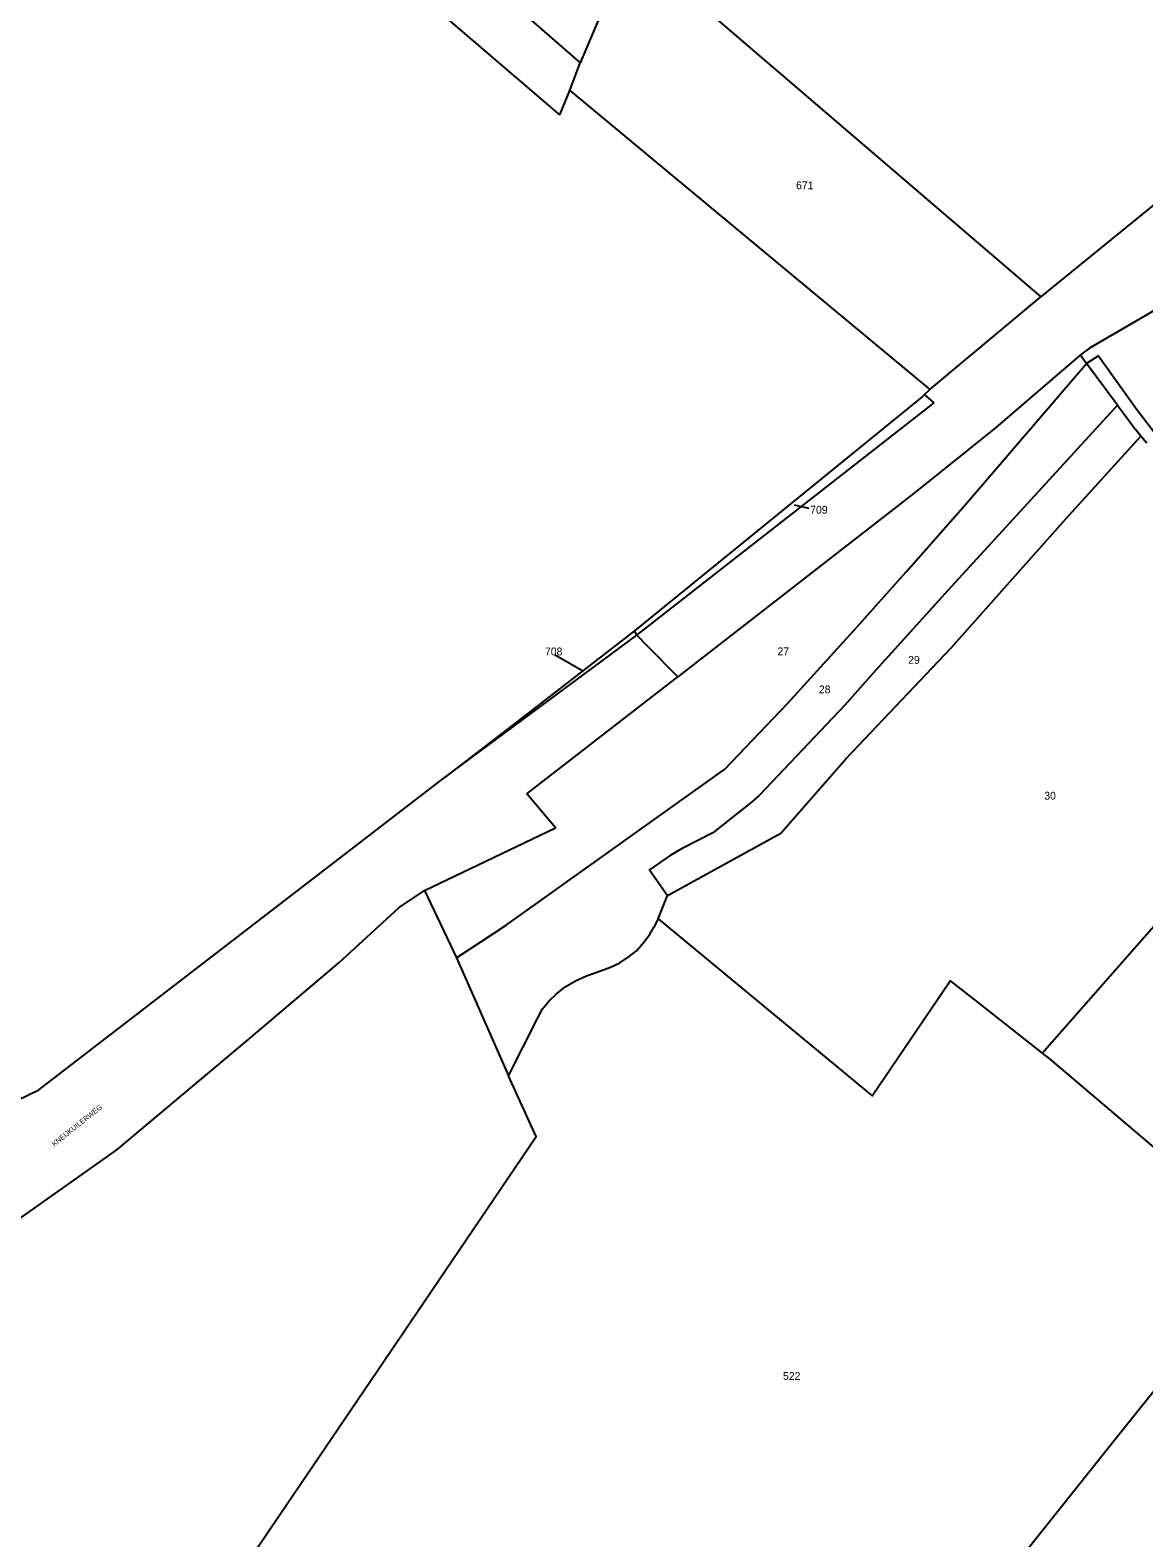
# Model space of a CAD drawing. Extents: x 191922 to 199923, y 328959 to 333350.
# Drawn here: x 192407 to 192792, y 331522 to 332042 of the extents above; entities that cross this region are included whole.
import ezdxf

# ---------------------------------------------------------------- set-up
doc = ezdxf.new("R2010")
doc.units = 0
for name, color, linetype in [('bouwvlak', 7, 'Continuous'), ('enkelbestemming', 7, 'Continuous'), ('Kader', 7, 'Continuous'), ('Level 6', 7, 'Continuous'), ('Maatvoering_symbolen', 7, 'Continuous')]:
    doc.layers.add(name, color=color, linetype=linetype)

msp = doc.modelspace()

# ---------------------------------------------------------------- linework, layer by layer
at = {"layer": 'bouwvlak'}
for p, q in [((192676.16, 331877.01), (192671.12, 331878.17)), ((192588.32, 331826.66), (192598.35, 331820.85))]:
    msp.add_line(p, q, dxfattribs=at)
at = {"layer": 'Kader'}
for p, q in [((192590.14, 332012.85), (192593.62, 332021.15)), ((192593.62, 332021.15), (192717.83, 331918.08)), ((192715.12, 331915.47), (192615.92, 331834.82)), ((192715.96, 331916.28), (192715.12, 331915.47)), ((192715.96, 331916.28), (192717.83, 331918.08)), ((192615.92, 331834.82), (192570.56, 331799.73)), ((192570.56, 331799.73), (192550.21, 331784.06)), ((192410.45, 331676.43), (192550.21, 331784.06)), ((192386.18, 331664.79), (192410.45, 331676.43))]:
    msp.add_line(p, q, dxfattribs=at)
msp.add_lwpolyline([(192590.14, 332012.85), (192444.03, 332138.07), (192437.15, 332129.32)], dxfattribs=at)
at = {"layer": 'Level 6'}
for p, q in [((192614.42, 332071.44), (192756.12, 331949.96)), ((192610.41, 332061.99), (192597.18, 332030.79)), ((192593.62, 332021.15), (192597.18, 332030.79)), ((192717.83, 331918.08), (192756.12, 331949.96)), ((192756.5, 331950.27), (192756.12, 331949.96)), ((192799.06, 331947.47), (192772.9, 331932.29)), ((192772.9, 331932.29), (192769.83, 331930.01)), ((192769.83, 331930.01), (192740.52, 331904.81)), ((192769.83, 331930.01), (192771.92, 331927.03)), ((192776.01, 331929.65), (192771.92, 331927.03)), ((192782.59, 331912.62), (192771.92, 331927.03)), ((192719.26, 331913.42), (192715.96, 331916.28)), ((192616.75, 331833.28), (192719.26, 331913.42)), ((192782.59, 331912.62), (192788.79, 331904.25)), ((192740.52, 331904.81), (192712.48, 331882.43)), ((192790.66, 331901.95), (192788.79, 331904.25)), ((192792.65, 331899.49), (192790.66, 331901.95)), ((192712.48, 331882.43), (192630.86, 331818.95)), ((192550.21, 331784.06), (192616.75, 331833.28)), ((192616.75, 331833.28), (192615.92, 331834.82)), ((192616.75, 331833.28), (192615.92, 331834.82)), ((192620.65, 331829.25), (192616.75, 331833.28)), ((192620.65, 331829.25), (192616.75, 331833.28)), ((192630.86, 331818.95), (192620.65, 331829.25)), ((192630.86, 331818.95), (192620.65, 331829.25)), ((192578.77, 331778.59), (192630.86, 331818.95)), ((192578.77, 331778.59), (192630.86, 331818.95)), ((192756.56, 331689.1), (192866.69, 331814.5)), ((192543.48, 331745.23), (192554.56, 331721.94)), ((192543.48, 331745.23), (192554.56, 331721.94)), ((192624.14, 331735.45), (192627.35, 331743.5)), ((192624.14, 331735.45), (192622.57, 331732.54)), ((192624.14, 331735.45), (192622.57, 331732.54)), ((192554.56, 331721.94), (192572.39, 331681.21)), ((192554.56, 331721.94), (192572.39, 331681.21)), ((192779.51, 331553.03), (192835.14, 331622.81)), ((192476.73, 331505.07), (192538.49, 331596.21)), ((192704.96, 331459.75), (192779.51, 331553.03))]:
    msp.add_line(p, q, dxfattribs=at)
for points in [[(192409.12, 332194.42), (192502.94, 332112.86), (192597.18, 332030.79)], [(192756.5, 331950.27), (192801.47, 331986.78), (192806.93, 331991.32), (192809.96, 331994.43), (192812.49, 331997.76), (192816.58, 332003.38)], [(192554.56, 331721.94), (192571.68, 331733.21), (192647.07, 331787.08), (192668.66, 331809.69), (192691.55, 331834.87), (192709.7, 331855.09), (192730.1, 331878.39), (192771.92, 331927.03)], [(192776.01, 331929.65), (192789.24, 331911.09), (192796.46, 331901.68), (192807, 331889.14)], [(192782.59, 331912.62), (192723.97, 331848.73), (192699.2, 331821.25), (192688.47, 331809.14), (192659.06, 331778.12), (192656.32, 331775.62), (192642.94, 331765.14), (192632.32, 331759.65), (192628.27, 331757.22), (192621.13, 331752.38), (192627.35, 331743.5)], [(192627.35, 331743.5), (192666.43, 331764.93), (192688.98, 331790.74), (192725.16, 331828.89), (192764.74, 331873.39), (192790.66, 331901.95)], [(192543.48, 331745.23), (192588.7, 331766.84), (192578.77, 331778.59)], [(192543.48, 331745.23), (192588.7, 331766.84), (192578.77, 331778.59)], [(192288.17, 331566.24), (192289.68, 331562.12), (192308.82, 331571.03), (192331.25, 331584.39), (192358.83, 331602.3), (192390.73, 331622.79), (192437.31, 331655.69), (192482.12, 331693.37), (192513.94, 331720.19), (192534.68, 331739.33), (192543.48, 331745.23)], [(192624.14, 331735.45), (192697.88, 331674.4), (192724.78, 331713.98), (192735.88, 331705.36), (192756.56, 331689.1)], [(192624.14, 331735.45), (192697.88, 331674.4), (192724.78, 331713.98), (192735.88, 331705.36), (192756.56, 331689.1)], [(192572.39, 331681.21), (192582.53, 331701.29), (192584.21, 331704.43), (192586.48, 331707.09), (192588.89, 331709.41), (192591.98, 331711.92), (192595.82, 331714.16), (192599.36, 331715.7), (192604.56, 331717.55), (192607.58, 331718.78), (192610.91, 331720.25), (192614.11, 331722.39), (192616.64, 331724.39), (192619.24, 331727.5), (192621.18, 331730.14), (192622.57, 331732.54)], [(192572.39, 331681.21), (192582.53, 331701.29), (192584.21, 331704.43), (192586.48, 331707.09), (192588.89, 331709.41), (192591.98, 331711.92), (192595.82, 331714.16), (192599.36, 331715.7), (192604.56, 331717.55), (192607.58, 331718.78), (192610.91, 331720.25), (192614.11, 331722.39), (192616.64, 331724.39), (192619.24, 331727.5), (192621.18, 331730.14), (192622.57, 331732.54)], [(192756.56, 331689.1), (192759.08, 331687.12), (192802.55, 331650.17), (192835.14, 331622.81)], [(192756.56, 331689.1), (192759.08, 331687.12), (192802.55, 331650.17), (192835.14, 331622.81)], [(192538.49, 331596.21), (192582, 331660.35), (192572.39, 331681.21)]]:
    msp.add_lwpolyline(points, dxfattribs=at)

# ---------------------------------------------------------------- texts
at = {"layer": 'enkelbestemming'}
for s, p in [('671', (192671.66, 331987.13)), ('709', (192676.53, 331875.21)), ('27', (192665.23, 331826.34)), ('29', (192710.34, 331823.41)), ('28', (192679.53, 331813.23)), ('30', (192757.29, 331776.55))]:
    msp.add_text(s, height=2.7, dxfattribs=at).set_placement(p)
for s, p in [('708', (192585.02, 331826.31)), ('522', (192667.15, 331576.36))]:
    msp.add_text(s, height=2.7, rotation=0, dxfattribs=at).set_placement(p)
at = {"layer": 'Maatvoering_symbolen'}
msp.add_text('KNEIJKUILERWEG', height=1.75, rotation=38.6598, dxfattribs=at).set_placement((192415.77, 331656.79))

doc.saveas('drawing.dxf')
